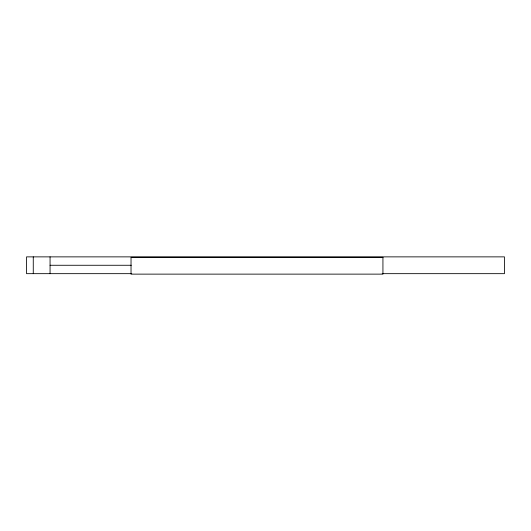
<?xml version="1.0" encoding="UTF-8"?>
<svg xmlns="http://www.w3.org/2000/svg" width="531" height="531" viewBox="0 0 531 531"><rect width="100%" height="100%" fill="white"/><g stroke="black" fill="none" stroke-linecap="round" stroke-linejoin="round"><path stroke-width="0.8" d="M50.06 265.268L131.29 265.268M131.761 273.664L26.55 273.664L26.55 256.871L504.45 256.871L504.45 273.664L382.214 273.664M50.06 256.871L50.06 273.664M33.267 256.871L33.267 273.664M382.931 257.336L131.031 257.336L131.031 274.129L382.931 274.129L382.931 257.336"/></g></svg>
